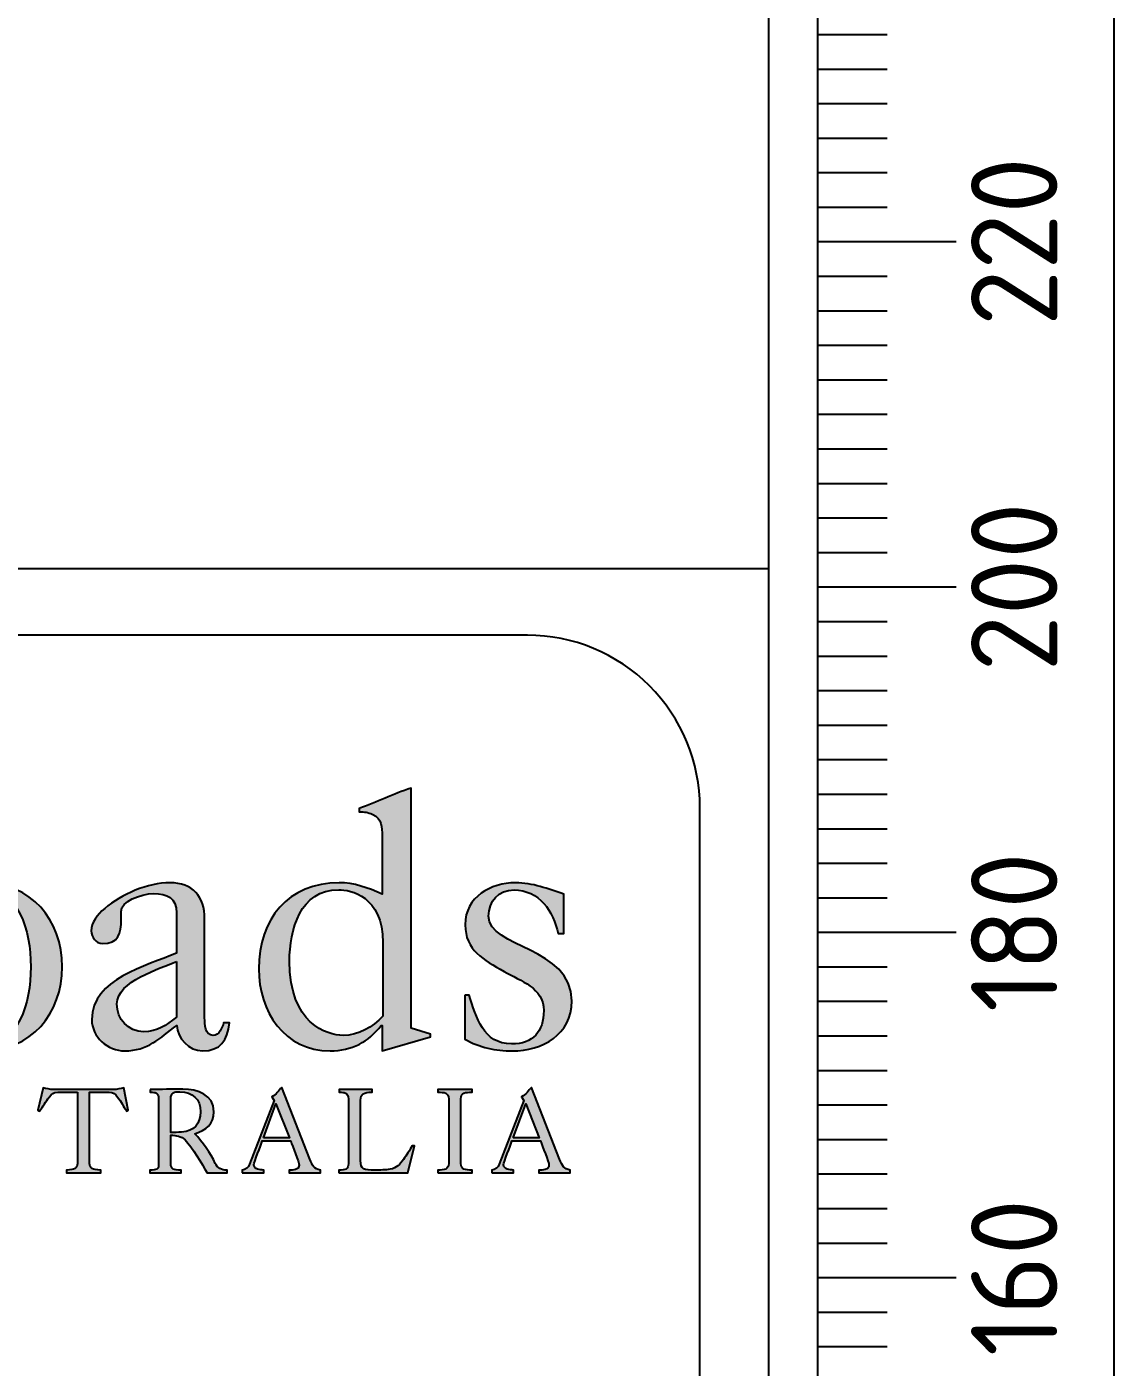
# Model space of a CAD drawing. Extents: x 0 to 420, y 0 to 297.
# Drawn here: x 399.75 to 415.5, y 96.08 to 115.49 of the extents above; entities that cross this region are included whole.
import ezdxf
from ezdxf.enums import TextEntityAlignment as Align

# ---------------------------------------------------------------- set-up
doc = ezdxf.new("R2010")
doc.units = 0
doc.layers.get('0').update_dxf_attribs({"linetype": 'CONTINUOUS'})
for name, color, linetype in [('L18', 4, 'CONTINUOUS'), ('L35', 3, 'CONTINUOUS'), ('TBLK18', 4, 'CONTINUOUS'), ('TBLK25', 1, 'CONTINUOUS'), ('TBLK35', 3, 'CONTINUOUS'), ('TBLK50', 7, 'CONTINUOUS')]:
    doc.layers.add(name, color=color, linetype=linetype)
doc.styles.add('ISO', font='iso3098b.shx')

# ---------------------------------------------------------------- blocks, each defined once
blk = doc.blocks.new('A3BBLK')
at = {"layer": 'TBLK50'}
blk.add_line((415.5, 4.5), (415.5, 292.5), dxfattribs=at)
blk = doc.blocks.new('MR logo')
at = {"layer": 'TBLK18'}
h = blk.add_hatch(color=256, dxfattribs=at)
edge = h.paths.add_edge_path(flags=16)
edge.add_spline(control_points=[(45.623, -9.558), (45.623, -8.212), (44.68, -8.03), (44.347, -8.03), (44.347, -8.03), (43.227, -8.03), (42.919, -9.193), (42.919, -10.099), (42.919, -10.099), (42.919, -11.917), (44.013, -12.25), (44.472, -12.25), (44.472, -12.25), (44.925, -12.25), (45.321, -12.017), (45.623, -11.697), (45.623, -11.697), (45.623, -11.697), (45.623, -9.558), (45.623, -9.558)], knot_values=[0, 0, 0, 0, 0.2, 0.2, 0.2, 0.2, 0.4, 0.4, 0.4, 0.4, 0.6, 0.6, 0.6, 0.6, 0.8, 0.8, 0.8, 0.8, 1, 1, 1, 1], degree=3, periodic=0)
edge = h.paths.add_edge_path()
edge.add_spline(control_points=[(45.601, -6.471), (45.601, -6.226), (45.607, -5.975), (45.33, -5.849), (45.33, -5.849), (45.192, -5.786), (45.085, -5.773), (44.934, -5.773), (44.934, -5.773), (44.934, -5.773), (44.934, -5.679), (44.934, -5.679), (44.934, -5.679), (45.45, -5.497), (45.928, -5.258), (46.443, -5.088), (46.443, -5.088), (46.443, -5.088), (46.443, -12.044), (46.443, -12.044), (46.443, -12.044), (46.443, -12.044), (47.003, -12.213), (47.003, -12.213), (47.003, -12.213), (47.003, -12.213), (47.003, -12.289), (47.003, -12.289), (47.003, -12.289), (47.003, -12.289), (45.601, -12.698), (45.601, -12.698), (45.601, -12.698), (45.601, -12.698), (45.601, -11.962), (45.601, -11.962), (45.601, -11.962), (45.601, -11.962), (45.576, -11.962), (45.576, -11.962), (45.576, -11.962), (45.211, -12.44), (44.72, -12.698), (44.098, -12.698), (44.098, -12.698), (42.771, -12.698), (42.028, -11.553), (42.028, -10.32), (42.028, -10.32), (42.028, -8.893), (42.884, -7.83), (44.355, -7.83), (44.355, -7.83), (44.783, -7.83), (45.198, -7.968), (45.601, -8.163), (45.601, -8.163), (45.601, -8.163), (45.601, -6.471), (45.601, -6.471)], knot_values=[0, 0, 0, 0, 0.066667, 0.066667, 0.066667, 0.066667, 0.133333, 0.133333, 0.133333, 0.133333, 0.2, 0.2, 0.2, 0.2, 0.266667, 0.266667, 0.266667, 0.266667, 0.333333, 0.333333, 0.333333, 0.333333, 0.4, 0.4, 0.4, 0.4, 0.466667, 0.466667, 0.466667, 0.466667, 0.533333, 0.533333, 0.533333, 0.533333, 0.6, 0.6, 0.6, 0.6, 0.666667, 0.666667, 0.666667, 0.666667, 0.733333, 0.733333, 0.733333, 0.733333, 0.8, 0.8, 0.8, 0.8, 0.866667, 0.866667, 0.866667, 0.866667, 0.933333, 0.933333, 0.933333, 0.933333, 1, 1, 1, 1], degree=3, periodic=0)
h = blk.add_hatch(color=256, dxfattribs=at)
edge = h.paths.add_edge_path(flags=16)
edge.add_spline(control_points=[(34.06, -8.037), (33.066, -8.037), (32.701, -9.169), (32.701, -10.264), (32.701, -10.264), (32.701, -11.358), (33.066, -12.497), (34.06, -12.497), (34.06, -12.497), (35.06, -12.497), (35.425, -11.358), (35.425, -10.264), (35.425, -10.264), (35.425, -9.169), (35.06, -8.037), (34.06, -8.037)], knot_values=[0, 0, 0, 0, 0.25, 0.25, 0.25, 0.25, 0.5, 0.5, 0.5, 0.5, 0.75, 0.75, 0.75, 0.75, 1, 1, 1, 1], degree=3, periodic=0)
edge = h.paths.add_edge_path()
edge.add_spline(control_points=[(34.06, -12.698), (32.689, -12.698), (31.79, -11.616), (31.79, -10.264), (31.79, -10.264), (31.79, -8.912), (32.689, -7.83), (34.06, -7.83), (34.06, -7.83), (35.431, -7.83), (36.337, -8.912), (36.337, -10.264), (36.337, -10.264), (36.337, -11.616), (35.431, -12.698), (34.06, -12.698)], knot_values=[0, 0, 0, 0, 0.25, 0.25, 0.25, 0.25, 0.5, 0.5, 0.5, 0.5, 0.75, 0.75, 0.75, 0.75, 1, 1, 1, 1], degree=3, periodic=0)
h = blk.add_hatch(color=256, dxfattribs=at)
edge = h.paths.add_edge_path(flags=16)
edge.add_spline(control_points=[(39.645, -10.107), (39.167, -10.32), (37.922, -10.673), (37.922, -11.339), (37.922, -11.339), (37.922, -11.779), (38.242, -12.144), (38.695, -12.144), (38.695, -12.144), (39.098, -12.144), (39.337, -11.962), (39.645, -11.723), (39.645, -11.723), (39.645, -11.723), (39.645, -10.107), (39.645, -10.107)], knot_values=[0, 0, 0, 0, 0.25, 0.25, 0.25, 0.25, 0.5, 0.5, 0.5, 0.5, 0.75, 0.75, 0.75, 0.75, 1, 1, 1, 1], degree=3, periodic=0)
edge = h.paths.add_edge_path()
edge.add_spline(control_points=[(39.645, -8.698), (39.645, -8.27), (39.381, -8.144), (38.984, -8.144), (38.984, -8.144), (38.594, -8.144), (38.041, -8.377), (38.041, -8.66), (38.041, -8.66), (38.041, -8.723), (38.047, -8.786), (38.047, -8.893), (38.047, -8.893), (38.047, -9.302), (37.966, -9.591), (37.5, -9.591), (37.5, -9.591), (37.311, -9.591), (37.179, -9.396), (37.179, -9.226), (37.179, -9.226), (37.179, -8.987), (37.343, -8.767), (37.569, -8.572), (37.569, -8.572), (38.047, -8.163), (38.821, -7.83), (39.456, -7.83), (39.456, -7.83), (40.11, -7.83), (40.462, -8.226), (40.462, -8.874), (40.462, -8.874), (40.462, -8.874), (40.462, -11.742), (40.462, -11.742), (40.462, -11.742), (40.462, -11.924), (40.462, -12.251), (40.708, -12.251), (40.708, -12.251), (40.877, -12.251), (40.978, -12.025), (41.01, -11.886), (41.01, -11.886), (41.01, -11.886), (41.179, -11.886), (41.179, -11.886), (41.179, -11.886), (41.129, -12.402), (40.915, -12.698), (40.4, -12.698), (40.4, -12.698), (40.003, -12.698), (39.67, -12.333), (39.657, -11.962), (39.657, -11.962), (39.154, -12.333), (38.808, -12.698), (38.148, -12.698), (38.148, -12.698), (37.651, -12.698), (37.192, -12.302), (37.192, -11.786), (37.192, -11.786), (37.192, -10.61), (38.777, -10.245), (39.645, -9.868), (39.645, -9.868), (39.645, -9.868), (39.645, -8.698), (39.645, -8.698)], knot_values=[0, 0, 0, 0, 0.055556, 0.055556, 0.055556, 0.055556, 0.111111, 0.111111, 0.111111, 0.111111, 0.166667, 0.166667, 0.166667, 0.166667, 0.222222, 0.222222, 0.222222, 0.222222, 0.277778, 0.277778, 0.277778, 0.277778, 0.333333, 0.333333, 0.333333, 0.333333, 0.388889, 0.388889, 0.388889, 0.388889, 0.444444, 0.444444, 0.444444, 0.444444, 0.5, 0.5, 0.5, 0.5, 0.555556, 0.555556, 0.555556, 0.555556, 0.611111, 0.611111, 0.611111, 0.611111, 0.666667, 0.666667, 0.666667, 0.666667, 0.722222, 0.722222, 0.722222, 0.722222, 0.777778, 0.777778, 0.777778, 0.777778, 0.833333, 0.833333, 0.833333, 0.833333, 0.888889, 0.888889, 0.888889, 0.888889, 0.944444, 0.944444, 0.944444, 0.944444, 1, 1, 1, 1], degree=3, periodic=0)
h = blk.add_hatch(color=256, dxfattribs=at)
edge = h.paths.add_edge_path()
edge.add_spline(control_points=[(47.997, -11.088), (47.997, -11.088), (48.129, -11.088), (48.129, -11.088), (48.129, -11.088), (48.324, -11.723), (48.538, -12.497), (49.349, -12.497), (49.349, -12.497), (49.972, -12.497), (50.286, -12.144), (50.286, -11.528), (50.286, -11.528), (50.286, -10.874), (49.62, -10.673), (49.135, -10.396), (49.135, -10.396), (48.538, -10.05), (48.009, -9.792), (48.009, -9.044), (48.009, -9.044), (48.009, -8.239), (48.752, -7.83), (49.469, -7.83), (49.469, -7.83), (49.953, -7.83), (50.425, -8.006), (50.871, -8.163), (50.871, -8.163), (50.871, -8.163), (50.871, -9.302), (50.871, -9.302), (50.871, -9.302), (50.871, -9.302), (50.701, -9.302), (50.701, -9.302), (50.701, -9.302), (50.576, -8.66), (50.142, -8.037), (49.425, -8.037), (49.425, -8.037), (48.978, -8.037), (48.689, -8.358), (48.689, -8.798), (48.689, -8.798), (48.689, -9.717), (51.097, -9.685), (51.097, -11.251), (51.097, -11.251), (51.097, -12.226), (50.248, -12.698), (49.374, -12.698), (49.374, -12.698), (48.89, -12.698), (48.431, -12.603), (47.997, -12.358), (47.997, -12.358), (47.997, -12.358), (47.997, -11.088), (47.997, -11.088)], knot_values=[0, 0, 0, 0, 0.066667, 0.066667, 0.066667, 0.066667, 0.133333, 0.133333, 0.133333, 0.133333, 0.2, 0.2, 0.2, 0.2, 0.266667, 0.266667, 0.266667, 0.266667, 0.333333, 0.333333, 0.333333, 0.333333, 0.4, 0.4, 0.4, 0.4, 0.466667, 0.466667, 0.466667, 0.466667, 0.533333, 0.533333, 0.533333, 0.533333, 0.6, 0.6, 0.6, 0.6, 0.666667, 0.666667, 0.666667, 0.666667, 0.733333, 0.733333, 0.733333, 0.733333, 0.8, 0.8, 0.8, 0.8, 0.866667, 0.866667, 0.866667, 0.866667, 0.933333, 0.933333, 0.933333, 0.933333, 1, 1, 1, 1], degree=3, periodic=0)
h = blk.add_hatch(color=256, dxfattribs=at)
edge = h.paths.add_edge_path()
edge.add_spline(control_points=[(36.777, -13.893), (36.777, -13.893), (36.205, -13.893), (36.205, -13.893), (36.205, -13.893), (36.079, -13.893), (36.041, -13.943), (35.959, -14.037), (35.959, -14.037), (35.859, -14.163), (35.789, -14.308), (35.676, -14.44), (35.676, -14.44), (35.676, -14.44), (35.632, -14.415), (35.632, -14.415), (35.632, -14.415), (35.632, -14.415), (35.783, -13.767), (35.783, -13.767), (35.783, -13.767), (35.878, -13.792), (35.978, -13.817), (36.085, -13.817), (36.085, -13.817), (36.085, -13.817), (37.815, -13.817), (37.815, -13.817), (37.815, -13.817), (37.922, -13.817), (38.022, -13.792), (38.123, -13.767), (38.123, -13.767), (38.123, -13.767), (38.249, -14.415), (38.249, -14.415), (38.249, -14.415), (38.249, -14.415), (38.198, -14.44), (38.198, -14.44), (38.198, -14.44), (38.11, -14.308), (38.041, -14.163), (37.94, -14.037), (37.94, -14.037), (37.859, -13.943), (37.827, -13.893), (37.695, -13.893), (37.695, -13.893), (37.695, -13.893), (37.129, -13.893), (37.129, -13.893), (37.129, -13.893), (37.129, -13.893), (37.129, -15.956), (37.129, -15.956), (37.129, -15.956), (37.129, -16.106), (37.198, -16.138), (37.45, -16.151), (37.45, -16.151), (37.45, -16.151), (37.45, -16.226), (37.45, -16.226), (37.45, -16.226), (37.45, -16.226), (36.462, -16.226), (36.462, -16.226), (36.462, -16.226), (36.462, -16.226), (36.462, -16.151), (36.462, -16.151), (36.462, -16.151), (36.701, -16.138), (36.777, -16.106), (36.777, -15.956), (36.777, -15.956), (36.777, -15.956), (36.777, -13.893), (36.777, -13.893)], knot_values=[0, 0, 0, 0, 0.05, 0.05, 0.05, 0.05, 0.1, 0.1, 0.1, 0.1, 0.15, 0.15, 0.15, 0.15, 0.2, 0.2, 0.2, 0.2, 0.25, 0.25, 0.25, 0.25, 0.3, 0.3, 0.3, 0.3, 0.35, 0.35, 0.35, 0.35, 0.4, 0.4, 0.4, 0.4, 0.45, 0.45, 0.45, 0.45, 0.5, 0.5, 0.5, 0.5, 0.55, 0.55, 0.55, 0.55, 0.6, 0.6, 0.6, 0.6, 0.65, 0.65, 0.65, 0.65, 0.7, 0.7, 0.7, 0.7, 0.75, 0.75, 0.75, 0.75, 0.8, 0.8, 0.8, 0.8, 0.85, 0.85, 0.85, 0.85, 0.9, 0.9, 0.9, 0.9, 0.95, 0.95, 0.95, 0.95, 1, 1, 1, 1], degree=3, periodic=0)
h = blk.add_hatch(color=256, dxfattribs=at)
edge = h.paths.add_edge_path()
edge.add_spline(control_points=[(38.884, -13.817), (39.198, -13.817), (39.519, -13.805), (39.833, -13.805), (39.833, -13.805), (40.255, -13.805), (40.727, -13.968), (40.727, -14.459), (40.727, -14.459), (40.727, -14.823), (40.5, -14.993), (40.179, -15.1), (40.179, -15.1), (40.4, -15.333), (40.632, -15.666), (40.771, -15.956), (40.771, -15.956), (40.833, -16.088), (40.947, -16.151), (41.11, -16.151), (41.11, -16.151), (41.11, -16.151), (41.11, -16.226), (41.11, -16.226), (41.11, -16.226), (41.11, -16.226), (40.532, -16.226), (40.532, -16.226), (40.532, -16.226), (40.381, -15.974), (40.104, -15.496), (39.896, -15.276), (39.896, -15.276), (39.789, -15.163), (39.632, -15.144), (39.481, -15.138), (39.481, -15.138), (39.481, -15.138), (39.481, -15.956), (39.481, -15.956), (39.481, -15.956), (39.481, -16.132), (39.563, -16.151), (39.777, -16.151), (39.777, -16.151), (39.777, -16.151), (39.777, -16.226), (39.777, -16.226), (39.777, -16.226), (39.777, -16.226), (38.871, -16.226), (38.871, -16.226), (38.871, -16.226), (38.871, -16.226), (38.871, -16.151), (38.871, -16.151), (38.871, -16.151), (39.066, -16.151), (39.142, -16.132), (39.129, -15.956), (39.129, -15.956), (39.129, -15.956), (39.129, -14.088), (39.129, -14.088), (39.129, -14.088), (39.129, -13.912), (39.047, -13.893), (38.884, -13.893), (38.884, -13.893), (38.884, -13.893), (38.884, -13.817), (38.884, -13.817)], knot_values=[0, 0, 0, 0, 0.055556, 0.055556, 0.055556, 0.055556, 0.111111, 0.111111, 0.111111, 0.111111, 0.166667, 0.166667, 0.166667, 0.166667, 0.222222, 0.222222, 0.222222, 0.222222, 0.277778, 0.277778, 0.277778, 0.277778, 0.333333, 0.333333, 0.333333, 0.333333, 0.388889, 0.388889, 0.388889, 0.388889, 0.444444, 0.444444, 0.444444, 0.444444, 0.5, 0.5, 0.5, 0.5, 0.555556, 0.555556, 0.555556, 0.555556, 0.611111, 0.611111, 0.611111, 0.611111, 0.666667, 0.666667, 0.666667, 0.666667, 0.722222, 0.722222, 0.722222, 0.722222, 0.777778, 0.777778, 0.777778, 0.777778, 0.833333, 0.833333, 0.833333, 0.833333, 0.888889, 0.888889, 0.888889, 0.888889, 0.944444, 0.944444, 0.944444, 0.944444, 1, 1, 1, 1], degree=3, periodic=0)
edge = h.paths.add_edge_path(flags=16)
edge.add_spline(control_points=[(40.343, -14.459), (40.343, -14.1), (40.11, -13.88), (39.745, -13.88), (39.745, -13.88), (39.569, -13.88), (39.481, -13.905), (39.481, -14.088), (39.481, -14.088), (39.481, -14.088), (39.481, -15.063), (39.481, -15.063), (39.481, -15.063), (39.588, -15.063), (39.689, -15.056), (39.796, -15.05), (39.796, -15.05), (40.154, -15.018), (40.343, -14.811), (40.343, -14.459)], knot_values=[0, 0, 0, 0, 0.2, 0.2, 0.2, 0.2, 0.4, 0.4, 0.4, 0.4, 0.6, 0.6, 0.6, 0.6, 0.8, 0.8, 0.8, 0.8, 1, 1, 1, 1], degree=3, periodic=0)
h = blk.add_hatch(color=256, dxfattribs=at)
edge = h.paths.add_edge_path(flags=16)
edge.add_spline(control_points=[(42.167, -15.213), (42.167, -15.213), (42.921, -15.213), (42.921, -15.213), (42.921, -15.213), (42.921, -15.213), (42.525, -14.232), (42.525, -14.232), (42.525, -14.232), (42.525, -14.232), (42.167, -15.213), (42.167, -15.213)], knot_values=[0, 0, 0, 0, 0.333333, 0.333333, 0.333333, 0.333333, 0.666667, 0.666667, 0.666667, 0.666667, 1, 1, 1, 1], degree=3, periodic=0)
edge = h.paths.add_edge_path()
edge.add_spline(control_points=[(41.544, -16.226), (41.544, -16.226), (41.544, -16.151), (41.544, -16.151), (41.544, -16.151), (41.645, -16.144), (41.733, -16.075), (41.764, -15.981), (41.764, -15.981), (41.764, -15.981), (42.475, -14.132), (42.475, -14.132), (42.475, -14.132), (42.475, -14.132), (42.412, -14.025), (42.412, -14.025), (42.412, -14.025), (42.525, -13.962), (42.613, -13.855), (42.695, -13.754), (42.695, -13.754), (42.695, -13.754), (43.506, -15.83), (43.506, -15.83), (43.506, -15.83), (43.588, -16.031), (43.626, -16.119), (43.815, -16.151), (43.815, -16.151), (43.815, -16.151), (43.815, -16.226), (43.815, -16.226), (43.815, -16.226), (43.815, -16.226), (42.909, -16.226), (42.909, -16.226), (42.909, -16.226), (42.909, -16.226), (42.909, -16.151), (42.909, -16.151), (42.909, -16.151), (43.01, -16.151), (43.198, -16.151), (43.198, -16.012), (43.198, -16.012), (43.198, -15.912), (43.003, -15.465), (42.959, -15.308), (42.959, -15.308), (42.959, -15.308), (42.129, -15.308), (42.129, -15.308), (42.129, -15.308), (42.091, -15.434), (41.89, -15.912), (41.89, -16), (41.89, -16), (41.89, -16.138), (42.072, -16.138), (42.173, -16.151), (42.173, -16.151), (42.173, -16.151), (42.173, -16.226), (42.173, -16.226), (42.173, -16.226), (42.173, -16.226), (41.544, -16.226), (41.544, -16.226)], knot_values=[0, 0, 0, 0, 0.058824, 0.058824, 0.058824, 0.058824, 0.117647, 0.117647, 0.117647, 0.117647, 0.176471, 0.176471, 0.176471, 0.176471, 0.235294, 0.235294, 0.235294, 0.235294, 0.294118, 0.294118, 0.294118, 0.294118, 0.352941, 0.352941, 0.352941, 0.352941, 0.411765, 0.411765, 0.411765, 0.411765, 0.470588, 0.470588, 0.470588, 0.470588, 0.529412, 0.529412, 0.529412, 0.529412, 0.588235, 0.588235, 0.588235, 0.588235, 0.647059, 0.647059, 0.647059, 0.647059, 0.705882, 0.705882, 0.705882, 0.705882, 0.764706, 0.764706, 0.764706, 0.764706, 0.823529, 0.823529, 0.823529, 0.823529, 0.882353, 0.882353, 0.882353, 0.882353, 0.941176, 0.941176, 0.941176, 0.941176, 1, 1, 1, 1], degree=3, periodic=0)
h = blk.add_hatch(color=256, dxfattribs=at)
edge = h.paths.add_edge_path()
edge.add_spline(control_points=[(44.349, -16.226), (44.349, -16.226), (44.349, -16.151), (44.349, -16.151), (44.349, -16.151), (44.544, -16.151), (44.626, -16.132), (44.626, -15.956), (44.626, -15.956), (44.626, -15.956), (44.626, -14.088), (44.626, -14.088), (44.626, -14.088), (44.626, -13.912), (44.5, -13.893), (44.362, -13.893), (44.362, -13.893), (44.362, -13.893), (44.362, -13.817), (44.362, -13.817), (44.362, -13.817), (44.362, -13.817), (45.311, -13.817), (45.311, -13.817), (45.311, -13.817), (45.311, -13.817), (45.311, -13.893), (45.311, -13.893), (45.311, -13.893), (45.072, -13.893), (44.978, -13.949), (44.978, -14.125), (44.978, -14.125), (44.978, -14.125), (44.978, -15.874), (44.978, -15.874), (44.978, -15.874), (44.978, -16.144), (45.066, -16.151), (45.406, -16.151), (45.406, -16.151), (45.544, -16.151), (45.695, -16.151), (45.833, -16.125), (45.833, -16.125), (46.022, -16.094), (46.116, -15.987), (46.223, -15.842), (46.223, -15.842), (46.311, -15.717), (46.393, -15.585), (46.475, -15.446), (46.475, -15.446), (46.475, -15.446), (46.544, -15.446), (46.544, -15.446), (46.544, -15.446), (46.544, -15.446), (46.349, -16.226), (46.349, -16.226), (46.349, -16.226), (46.349, -16.226), (44.349, -16.226), (44.349, -16.226)], knot_values=[0, 0, 0, 0, 0.0625, 0.0625, 0.0625, 0.0625, 0.125, 0.125, 0.125, 0.125, 0.1875, 0.1875, 0.1875, 0.1875, 0.25, 0.25, 0.25, 0.25, 0.3125, 0.3125, 0.3125, 0.3125, 0.375, 0.375, 0.375, 0.375, 0.4375, 0.4375, 0.4375, 0.4375, 0.5, 0.5, 0.5, 0.5, 0.5625, 0.5625, 0.5625, 0.5625, 0.625, 0.625, 0.625, 0.625, 0.6875, 0.6875, 0.6875, 0.6875, 0.75, 0.75, 0.75, 0.75, 0.8125, 0.8125, 0.8125, 0.8125, 0.875, 0.875, 0.875, 0.875, 0.9375, 0.9375, 0.9375, 0.9375, 1, 1, 1, 1], degree=3, periodic=0)
h = blk.add_hatch(color=256, dxfattribs=at)
edge = h.paths.add_edge_path()
edge.add_spline(control_points=[(47.217, -16.226), (47.217, -16.226), (47.217, -16.151), (47.217, -16.151), (47.217, -16.151), (47.406, -16.151), (47.531, -16.132), (47.531, -15.956), (47.531, -15.956), (47.531, -15.956), (47.531, -14.088), (47.531, -14.088), (47.531, -14.088), (47.531, -13.912), (47.406, -13.893), (47.217, -13.893), (47.217, -13.893), (47.217, -13.893), (47.217, -13.817), (47.217, -13.817), (47.217, -13.817), (47.217, -13.817), (48.211, -13.817), (48.211, -13.817), (48.211, -13.817), (48.211, -13.817), (48.211, -13.893), (48.211, -13.893), (48.211, -13.893), (48.009, -13.893), (47.884, -13.912), (47.884, -14.088), (47.884, -14.088), (47.884, -14.088), (47.884, -15.956), (47.884, -15.956), (47.884, -15.956), (47.884, -16.132), (48.009, -16.151), (48.211, -16.151), (48.211, -16.151), (48.211, -16.151), (48.211, -16.226), (48.211, -16.226), (48.211, -16.226), (48.211, -16.226), (47.217, -16.226), (47.217, -16.226)], knot_values=[0, 0, 0, 0, 0.083333, 0.083333, 0.083333, 0.083333, 0.166667, 0.166667, 0.166667, 0.166667, 0.25, 0.25, 0.25, 0.25, 0.333333, 0.333333, 0.333333, 0.333333, 0.416667, 0.416667, 0.416667, 0.416667, 0.5, 0.5, 0.5, 0.5, 0.583333, 0.583333, 0.583333, 0.583333, 0.666667, 0.666667, 0.666667, 0.666667, 0.75, 0.75, 0.75, 0.75, 0.833333, 0.833333, 0.833333, 0.833333, 0.916667, 0.916667, 0.916667, 0.916667, 1, 1, 1, 1], degree=3, periodic=0)
h = blk.add_hatch(color=256, dxfattribs=at)
edge = h.paths.add_edge_path()
edge.add_spline(control_points=[(48.777, -16.226), (48.777, -16.226), (48.777, -16.151), (48.777, -16.151), (48.777, -16.151), (48.877, -16.144), (48.965, -16.075), (48.997, -15.981), (48.997, -15.981), (48.997, -15.981), (49.708, -14.132), (49.708, -14.132), (49.708, -14.132), (49.708, -14.132), (49.645, -14.025), (49.645, -14.025), (49.645, -14.025), (49.764, -13.962), (49.846, -13.855), (49.928, -13.754), (49.928, -13.754), (49.928, -13.754), (50.745, -15.83), (50.745, -15.83), (50.745, -15.83), (50.821, -16.031), (50.865, -16.119), (51.053, -16.151), (51.053, -16.151), (51.053, -16.151), (51.053, -16.226), (51.053, -16.226), (51.053, -16.226), (51.053, -16.226), (50.142, -16.226), (50.142, -16.226), (50.142, -16.226), (50.142, -16.226), (50.142, -16.151), (50.142, -16.151), (50.142, -16.151), (50.248, -16.151), (50.437, -16.151), (50.437, -16.012), (50.437, -16.012), (50.437, -15.912), (50.242, -15.465), (50.192, -15.308), (50.192, -15.308), (50.192, -15.308), (49.362, -15.308), (49.362, -15.308), (49.362, -15.308), (49.324, -15.434), (49.123, -15.912), (49.123, -16), (49.123, -16), (49.123, -16.138), (49.311, -16.138), (49.406, -16.151), (49.406, -16.151), (49.406, -16.151), (49.406, -16.226), (49.406, -16.226), (49.406, -16.226), (49.406, -16.226), (48.777, -16.226), (48.777, -16.226)], knot_values=[0, 0, 0, 0, 0.058824, 0.058824, 0.058824, 0.058824, 0.117647, 0.117647, 0.117647, 0.117647, 0.176471, 0.176471, 0.176471, 0.176471, 0.235294, 0.235294, 0.235294, 0.235294, 0.294118, 0.294118, 0.294118, 0.294118, 0.352941, 0.352941, 0.352941, 0.352941, 0.411765, 0.411765, 0.411765, 0.411765, 0.470588, 0.470588, 0.470588, 0.470588, 0.529412, 0.529412, 0.529412, 0.529412, 0.588235, 0.588235, 0.588235, 0.588235, 0.647059, 0.647059, 0.647059, 0.647059, 0.705882, 0.705882, 0.705882, 0.705882, 0.764706, 0.764706, 0.764706, 0.764706, 0.823529, 0.823529, 0.823529, 0.823529, 0.882353, 0.882353, 0.882353, 0.882353, 0.941176, 0.941176, 0.941176, 0.941176, 1, 1, 1, 1], degree=3, periodic=0)
edge = h.paths.add_edge_path(flags=16)
edge.add_spline(control_points=[(49.399, -15.213), (49.399, -15.213), (50.154, -15.213), (50.154, -15.213), (50.154, -15.213), (50.154, -15.213), (49.764, -14.232), (49.764, -14.232), (49.764, -14.232), (49.764, -14.232), (49.399, -15.213), (49.399, -15.213)], knot_values=[0, 0, 0, 0, 0.333333, 0.333333, 0.333333, 0.333333, 0.666667, 0.666667, 0.666667, 0.666667, 1, 1, 1, 1], degree=3, periodic=0)
for points, knots in [([(45.601, -6.471), (45.601, -6.226), (45.607, -5.975), (45.33, -5.849), (45.33, -5.849), (45.192, -5.786), (45.085, -5.773), (44.934, -5.773), (44.934, -5.773), (44.934, -5.773), (44.934, -5.679), (44.934, -5.679), (44.934, -5.679), (45.45, -5.497), (45.928, -5.258), (46.443, -5.088), (46.443, -5.088), (46.443, -5.088), (46.443, -12.044), (46.443, -12.044), (46.443, -12.044), (46.443, -12.044), (47.003, -12.213), (47.003, -12.213), (47.003, -12.213), (47.003, -12.213), (47.003, -12.289), (47.003, -12.289), (47.003, -12.289), (47.003, -12.289), (45.601, -12.698), (45.601, -12.698), (45.601, -12.698), (45.601, -12.698), (45.601, -11.962), (45.601, -11.962), (45.601, -11.962), (45.601, -11.962), (45.576, -11.962), (45.576, -11.962), (45.576, -11.962), (45.211, -12.44), (44.72, -12.698), (44.098, -12.698), (44.098, -12.698), (42.771, -12.698), (42.028, -11.553), (42.028, -10.32), (42.028, -10.32), (42.028, -8.893), (42.884, -7.83), (44.355, -7.83), (44.355, -7.83), (44.783, -7.83), (45.198, -7.968), (45.601, -8.163), (45.601, -8.163), (45.601, -8.163), (45.601, -6.471), (45.601, -6.471)], [0, 0, 0, 0, 0.066667, 0.066667, 0.066667, 0.066667, 0.133333, 0.133333, 0.133333, 0.133333, 0.2, 0.2, 0.2, 0.2, 0.266667, 0.266667, 0.266667, 0.266667, 0.333333, 0.333333, 0.333333, 0.333333, 0.4, 0.4, 0.4, 0.4, 0.466667, 0.466667, 0.466667, 0.466667, 0.533333, 0.533333, 0.533333, 0.533333, 0.6, 0.6, 0.6, 0.6, 0.666667, 0.666667, 0.666667, 0.666667, 0.733333, 0.733333, 0.733333, 0.733333, 0.8, 0.8, 0.8, 0.8, 0.866667, 0.866667, 0.866667, 0.866667, 0.933333, 0.933333, 0.933333, 0.933333, 1, 1, 1, 1]), ([(34.06, -12.698), (32.689, -12.698), (31.79, -11.616), (31.79, -10.264), (31.79, -10.264), (31.79, -8.912), (32.689, -7.83), (34.06, -7.83), (34.06, -7.83), (35.431, -7.83), (36.337, -8.912), (36.337, -10.264), (36.337, -10.264), (36.337, -11.616), (35.431, -12.698), (34.06, -12.698)], [0, 0, 0, 0, 0.25, 0.25, 0.25, 0.25, 0.5, 0.5, 0.5, 0.5, 0.75, 0.75, 0.75, 0.75, 1, 1, 1, 1]), ([(34.06, -8.037), (33.066, -8.037), (32.701, -9.169), (32.701, -10.264), (32.701, -10.264), (32.701, -11.358), (33.066, -12.497), (34.06, -12.497), (34.06, -12.497), (35.06, -12.497), (35.425, -11.358), (35.425, -10.264), (35.425, -10.264), (35.425, -9.169), (35.06, -8.037), (34.06, -8.037)], [0, 0, 0, 0, 0.25, 0.25, 0.25, 0.25, 0.5, 0.5, 0.5, 0.5, 0.75, 0.75, 0.75, 0.75, 1, 1, 1, 1]), ([(39.645, -8.698), (39.645, -8.27), (39.381, -8.144), (38.984, -8.144), (38.984, -8.144), (38.594, -8.144), (38.041, -8.377), (38.041, -8.66), (38.041, -8.66), (38.041, -8.723), (38.047, -8.786), (38.047, -8.893), (38.047, -8.893), (38.047, -9.302), (37.966, -9.591), (37.5, -9.591), (37.5, -9.591), (37.311, -9.591), (37.179, -9.396), (37.179, -9.226), (37.179, -9.226), (37.179, -8.987), (37.343, -8.767), (37.569, -8.572), (37.569, -8.572), (38.047, -8.163), (38.821, -7.83), (39.456, -7.83), (39.456, -7.83), (40.11, -7.83), (40.462, -8.226), (40.462, -8.874), (40.462, -8.874), (40.462, -8.874), (40.462, -11.742), (40.462, -11.742), (40.462, -11.742), (40.462, -11.924), (40.462, -12.251), (40.708, -12.251), (40.708, -12.251), (40.877, -12.251), (40.978, -12.025), (41.01, -11.886), (41.01, -11.886), (41.01, -11.886), (41.179, -11.886), (41.179, -11.886), (41.179, -11.886), (41.129, -12.402), (40.915, -12.698), (40.4, -12.698), (40.4, -12.698), (40.003, -12.698), (39.67, -12.333), (39.657, -11.962), (39.657, -11.962), (39.154, -12.333), (38.808, -12.698), (38.148, -12.698), (38.148, -12.698), (37.651, -12.698), (37.192, -12.302), (37.192, -11.786), (37.192, -11.786), (37.192, -10.61), (38.777, -10.245), (39.645, -9.868), (39.645, -9.868), (39.645, -9.868), (39.645, -8.698), (39.645, -8.698)], [0, 0, 0, 0, 0.055556, 0.055556, 0.055556, 0.055556, 0.111111, 0.111111, 0.111111, 0.111111, 0.166667, 0.166667, 0.166667, 0.166667, 0.222222, 0.222222, 0.222222, 0.222222, 0.277778, 0.277778, 0.277778, 0.277778, 0.333333, 0.333333, 0.333333, 0.333333, 0.388889, 0.388889, 0.388889, 0.388889, 0.444444, 0.444444, 0.444444, 0.444444, 0.5, 0.5, 0.5, 0.5, 0.555556, 0.555556, 0.555556, 0.555556, 0.611111, 0.611111, 0.611111, 0.611111, 0.666667, 0.666667, 0.666667, 0.666667, 0.722222, 0.722222, 0.722222, 0.722222, 0.777778, 0.777778, 0.777778, 0.777778, 0.833333, 0.833333, 0.833333, 0.833333, 0.888889, 0.888889, 0.888889, 0.888889, 0.944444, 0.944444, 0.944444, 0.944444, 1, 1, 1, 1]), ([(45.623, -9.558), (45.623, -8.212), (44.68, -8.03), (44.347, -8.03), (44.347, -8.03), (43.227, -8.03), (42.919, -9.193), (42.919, -10.099), (42.919, -10.099), (42.919, -11.917), (44.013, -12.25), (44.472, -12.25), (44.472, -12.25), (44.925, -12.25), (45.321, -12.017), (45.623, -11.697), (45.623, -11.697), (45.623, -11.697), (45.623, -9.558), (45.623, -9.558)], [0, 0, 0, 0, 0.2, 0.2, 0.2, 0.2, 0.4, 0.4, 0.4, 0.4, 0.6, 0.6, 0.6, 0.6, 0.8, 0.8, 0.8, 0.8, 1, 1, 1, 1]), ([(47.997, -11.088), (47.997, -11.088), (48.129, -11.088), (48.129, -11.088), (48.129, -11.088), (48.324, -11.723), (48.538, -12.497), (49.349, -12.497), (49.349, -12.497), (49.972, -12.497), (50.286, -12.144), (50.286, -11.528), (50.286, -11.528), (50.286, -10.874), (49.62, -10.673), (49.135, -10.396), (49.135, -10.396), (48.538, -10.05), (48.009, -9.792), (48.009, -9.044), (48.009, -9.044), (48.009, -8.239), (48.752, -7.83), (49.469, -7.83), (49.469, -7.83), (49.953, -7.83), (50.425, -8.006), (50.871, -8.163), (50.871, -8.163), (50.871, -8.163), (50.871, -9.302), (50.871, -9.302), (50.871, -9.302), (50.871, -9.302), (50.701, -9.302), (50.701, -9.302), (50.701, -9.302), (50.576, -8.66), (50.142, -8.037), (49.425, -8.037), (49.425, -8.037), (48.978, -8.037), (48.689, -8.358), (48.689, -8.798), (48.689, -8.798), (48.689, -9.717), (51.097, -9.685), (51.097, -11.251), (51.097, -11.251), (51.097, -12.226), (50.248, -12.698), (49.374, -12.698), (49.374, -12.698), (48.89, -12.698), (48.431, -12.603), (47.997, -12.358), (47.997, -12.358), (47.997, -12.358), (47.997, -11.088), (47.997, -11.088)], [0, 0, 0, 0, 0.066667, 0.066667, 0.066667, 0.066667, 0.133333, 0.133333, 0.133333, 0.133333, 0.2, 0.2, 0.2, 0.2, 0.266667, 0.266667, 0.266667, 0.266667, 0.333333, 0.333333, 0.333333, 0.333333, 0.4, 0.4, 0.4, 0.4, 0.466667, 0.466667, 0.466667, 0.466667, 0.533333, 0.533333, 0.533333, 0.533333, 0.6, 0.6, 0.6, 0.6, 0.666667, 0.666667, 0.666667, 0.666667, 0.733333, 0.733333, 0.733333, 0.733333, 0.8, 0.8, 0.8, 0.8, 0.866667, 0.866667, 0.866667, 0.866667, 0.933333, 0.933333, 0.933333, 0.933333, 1, 1, 1, 1]), ([(39.645, -10.107), (39.167, -10.32), (37.922, -10.673), (37.922, -11.339), (37.922, -11.339), (37.922, -11.779), (38.242, -12.144), (38.695, -12.144), (38.695, -12.144), (39.098, -12.144), (39.337, -11.962), (39.645, -11.723), (39.645, -11.723), (39.645, -11.723), (39.645, -10.107), (39.645, -10.107)], [0, 0, 0, 0, 0.25, 0.25, 0.25, 0.25, 0.5, 0.5, 0.5, 0.5, 0.75, 0.75, 0.75, 0.75, 1, 1, 1, 1]), ([(36.777, -13.893), (36.777, -13.893), (36.205, -13.893), (36.205, -13.893), (36.205, -13.893), (36.079, -13.893), (36.041, -13.943), (35.959, -14.037), (35.959, -14.037), (35.859, -14.163), (35.789, -14.308), (35.676, -14.44), (35.676, -14.44), (35.676, -14.44), (35.632, -14.415), (35.632, -14.415), (35.632, -14.415), (35.632, -14.415), (35.783, -13.767), (35.783, -13.767), (35.783, -13.767), (35.878, -13.792), (35.978, -13.817), (36.085, -13.817), (36.085, -13.817), (36.085, -13.817), (37.815, -13.817), (37.815, -13.817), (37.815, -13.817), (37.922, -13.817), (38.022, -13.792), (38.123, -13.767), (38.123, -13.767), (38.123, -13.767), (38.249, -14.415), (38.249, -14.415), (38.249, -14.415), (38.249, -14.415), (38.198, -14.44), (38.198, -14.44), (38.198, -14.44), (38.11, -14.308), (38.041, -14.163), (37.94, -14.037), (37.94, -14.037), (37.859, -13.943), (37.827, -13.893), (37.695, -13.893), (37.695, -13.893), (37.695, -13.893), (37.129, -13.893), (37.129, -13.893), (37.129, -13.893), (37.129, -13.893), (37.129, -15.956), (37.129, -15.956), (37.129, -15.956), (37.129, -16.106), (37.198, -16.138), (37.45, -16.151), (37.45, -16.151), (37.45, -16.151), (37.45, -16.226), (37.45, -16.226), (37.45, -16.226), (37.45, -16.226), (36.462, -16.226), (36.462, -16.226), (36.462, -16.226), (36.462, -16.226), (36.462, -16.151), (36.462, -16.151), (36.462, -16.151), (36.701, -16.138), (36.777, -16.106), (36.777, -15.956), (36.777, -15.956), (36.777, -15.956), (36.777, -13.893), (36.777, -13.893)], [0, 0, 0, 0, 0.05, 0.05, 0.05, 0.05, 0.1, 0.1, 0.1, 0.1, 0.15, 0.15, 0.15, 0.15, 0.2, 0.2, 0.2, 0.2, 0.25, 0.25, 0.25, 0.25, 0.3, 0.3, 0.3, 0.3, 0.35, 0.35, 0.35, 0.35, 0.4, 0.4, 0.4, 0.4, 0.45, 0.45, 0.45, 0.45, 0.5, 0.5, 0.5, 0.5, 0.55, 0.55, 0.55, 0.55, 0.6, 0.6, 0.6, 0.6, 0.65, 0.65, 0.65, 0.65, 0.7, 0.7, 0.7, 0.7, 0.75, 0.75, 0.75, 0.75, 0.8, 0.8, 0.8, 0.8, 0.85, 0.85, 0.85, 0.85, 0.9, 0.9, 0.9, 0.9, 0.95, 0.95, 0.95, 0.95, 1, 1, 1, 1]), ([(38.884, -13.817), (39.198, -13.817), (39.519, -13.805), (39.833, -13.805), (39.833, -13.805), (40.255, -13.805), (40.727, -13.968), (40.727, -14.459), (40.727, -14.459), (40.727, -14.823), (40.5, -14.993), (40.179, -15.1), (40.179, -15.1), (40.4, -15.333), (40.632, -15.666), (40.771, -15.956), (40.771, -15.956), (40.833, -16.088), (40.947, -16.151), (41.11, -16.151), (41.11, -16.151), (41.11, -16.151), (41.11, -16.226), (41.11, -16.226), (41.11, -16.226), (41.11, -16.226), (40.532, -16.226), (40.532, -16.226), (40.532, -16.226), (40.381, -15.974), (40.104, -15.496), (39.896, -15.276), (39.896, -15.276), (39.789, -15.163), (39.632, -15.144), (39.481, -15.138), (39.481, -15.138), (39.481, -15.138), (39.481, -15.956), (39.481, -15.956), (39.481, -15.956), (39.481, -16.132), (39.563, -16.151), (39.777, -16.151), (39.777, -16.151), (39.777, -16.151), (39.777, -16.226), (39.777, -16.226), (39.777, -16.226), (39.777, -16.226), (38.871, -16.226), (38.871, -16.226), (38.871, -16.226), (38.871, -16.226), (38.871, -16.151), (38.871, -16.151), (38.871, -16.151), (39.066, -16.151), (39.142, -16.132), (39.129, -15.956), (39.129, -15.956), (39.129, -15.956), (39.129, -14.088), (39.129, -14.088), (39.129, -14.088), (39.129, -13.912), (39.047, -13.893), (38.884, -13.893), (38.884, -13.893), (38.884, -13.893), (38.884, -13.817), (38.884, -13.817)], [0, 0, 0, 0, 0.055556, 0.055556, 0.055556, 0.055556, 0.111111, 0.111111, 0.111111, 0.111111, 0.166667, 0.166667, 0.166667, 0.166667, 0.222222, 0.222222, 0.222222, 0.222222, 0.277778, 0.277778, 0.277778, 0.277778, 0.333333, 0.333333, 0.333333, 0.333333, 0.388889, 0.388889, 0.388889, 0.388889, 0.444444, 0.444444, 0.444444, 0.444444, 0.5, 0.5, 0.5, 0.5, 0.555556, 0.555556, 0.555556, 0.555556, 0.611111, 0.611111, 0.611111, 0.611111, 0.666667, 0.666667, 0.666667, 0.666667, 0.722222, 0.722222, 0.722222, 0.722222, 0.777778, 0.777778, 0.777778, 0.777778, 0.833333, 0.833333, 0.833333, 0.833333, 0.888889, 0.888889, 0.888889, 0.888889, 0.944444, 0.944444, 0.944444, 0.944444, 1, 1, 1, 1]), ([(40.343, -14.459), (40.343, -14.1), (40.11, -13.88), (39.745, -13.88), (39.745, -13.88), (39.569, -13.88), (39.481, -13.905), (39.481, -14.088), (39.481, -14.088), (39.481, -14.088), (39.481, -15.063), (39.481, -15.063), (39.481, -15.063), (39.588, -15.063), (39.689, -15.056), (39.796, -15.05), (39.796, -15.05), (40.154, -15.018), (40.343, -14.811), (40.343, -14.459)], [0, 0, 0, 0, 0.2, 0.2, 0.2, 0.2, 0.4, 0.4, 0.4, 0.4, 0.6, 0.6, 0.6, 0.6, 0.8, 0.8, 0.8, 0.8, 1, 1, 1, 1]), ([(41.544, -16.226), (41.544, -16.226), (41.544, -16.151), (41.544, -16.151), (41.544, -16.151), (41.645, -16.144), (41.733, -16.075), (41.764, -15.981), (41.764, -15.981), (41.764, -15.981), (42.475, -14.132), (42.475, -14.132), (42.475, -14.132), (42.475, -14.132), (42.412, -14.025), (42.412, -14.025), (42.412, -14.025), (42.525, -13.962), (42.613, -13.855), (42.695, -13.754), (42.695, -13.754), (42.695, -13.754), (43.506, -15.83), (43.506, -15.83), (43.506, -15.83), (43.588, -16.031), (43.626, -16.119), (43.815, -16.151), (43.815, -16.151), (43.815, -16.151), (43.815, -16.226), (43.815, -16.226), (43.815, -16.226), (43.815, -16.226), (42.909, -16.226), (42.909, -16.226), (42.909, -16.226), (42.909, -16.226), (42.909, -16.151), (42.909, -16.151), (42.909, -16.151), (43.01, -16.151), (43.198, -16.151), (43.198, -16.012), (43.198, -16.012), (43.198, -15.912), (43.003, -15.465), (42.959, -15.308), (42.959, -15.308), (42.959, -15.308), (42.129, -15.308), (42.129, -15.308), (42.129, -15.308), (42.091, -15.434), (41.89, -15.912), (41.89, -16), (41.89, -16), (41.89, -16.138), (42.072, -16.138), (42.173, -16.151), (42.173, -16.151), (42.173, -16.151), (42.173, -16.226), (42.173, -16.226), (42.173, -16.226), (42.173, -16.226), (41.544, -16.226), (41.544, -16.226)], [0, 0, 0, 0, 0.058824, 0.058824, 0.058824, 0.058824, 0.117647, 0.117647, 0.117647, 0.117647, 0.176471, 0.176471, 0.176471, 0.176471, 0.235294, 0.235294, 0.235294, 0.235294, 0.294118, 0.294118, 0.294118, 0.294118, 0.352941, 0.352941, 0.352941, 0.352941, 0.411765, 0.411765, 0.411765, 0.411765, 0.470588, 0.470588, 0.470588, 0.470588, 0.529412, 0.529412, 0.529412, 0.529412, 0.588235, 0.588235, 0.588235, 0.588235, 0.647059, 0.647059, 0.647059, 0.647059, 0.705882, 0.705882, 0.705882, 0.705882, 0.764706, 0.764706, 0.764706, 0.764706, 0.823529, 0.823529, 0.823529, 0.823529, 0.882353, 0.882353, 0.882353, 0.882353, 0.941176, 0.941176, 0.941176, 0.941176, 1, 1, 1, 1]), ([(44.349, -16.226), (44.349, -16.226), (44.349, -16.151), (44.349, -16.151), (44.349, -16.151), (44.544, -16.151), (44.626, -16.132), (44.626, -15.956), (44.626, -15.956), (44.626, -15.956), (44.626, -14.088), (44.626, -14.088), (44.626, -14.088), (44.626, -13.912), (44.5, -13.893), (44.362, -13.893), (44.362, -13.893), (44.362, -13.893), (44.362, -13.817), (44.362, -13.817), (44.362, -13.817), (44.362, -13.817), (45.311, -13.817), (45.311, -13.817), (45.311, -13.817), (45.311, -13.817), (45.311, -13.893), (45.311, -13.893), (45.311, -13.893), (45.072, -13.893), (44.978, -13.949), (44.978, -14.125), (44.978, -14.125), (44.978, -14.125), (44.978, -15.874), (44.978, -15.874), (44.978, -15.874), (44.978, -16.144), (45.066, -16.151), (45.406, -16.151), (45.406, -16.151), (45.544, -16.151), (45.695, -16.151), (45.833, -16.125), (45.833, -16.125), (46.022, -16.094), (46.116, -15.987), (46.223, -15.842), (46.223, -15.842), (46.311, -15.717), (46.393, -15.585), (46.475, -15.446), (46.475, -15.446), (46.475, -15.446), (46.544, -15.446), (46.544, -15.446), (46.544, -15.446), (46.544, -15.446), (46.349, -16.226), (46.349, -16.226), (46.349, -16.226), (46.349, -16.226), (44.349, -16.226), (44.349, -16.226)], [0, 0, 0, 0, 0.0625, 0.0625, 0.0625, 0.0625, 0.125, 0.125, 0.125, 0.125, 0.1875, 0.1875, 0.1875, 0.1875, 0.25, 0.25, 0.25, 0.25, 0.3125, 0.3125, 0.3125, 0.3125, 0.375, 0.375, 0.375, 0.375, 0.4375, 0.4375, 0.4375, 0.4375, 0.5, 0.5, 0.5, 0.5, 0.5625, 0.5625, 0.5625, 0.5625, 0.625, 0.625, 0.625, 0.625, 0.6875, 0.6875, 0.6875, 0.6875, 0.75, 0.75, 0.75, 0.75, 0.8125, 0.8125, 0.8125, 0.8125, 0.875, 0.875, 0.875, 0.875, 0.9375, 0.9375, 0.9375, 0.9375, 1, 1, 1, 1]), ([(47.217, -16.226), (47.217, -16.226), (47.217, -16.151), (47.217, -16.151), (47.217, -16.151), (47.406, -16.151), (47.531, -16.132), (47.531, -15.956), (47.531, -15.956), (47.531, -15.956), (47.531, -14.088), (47.531, -14.088), (47.531, -14.088), (47.531, -13.912), (47.406, -13.893), (47.217, -13.893), (47.217, -13.893), (47.217, -13.893), (47.217, -13.817), (47.217, -13.817), (47.217, -13.817), (47.217, -13.817), (48.211, -13.817), (48.211, -13.817), (48.211, -13.817), (48.211, -13.817), (48.211, -13.893), (48.211, -13.893), (48.211, -13.893), (48.009, -13.893), (47.884, -13.912), (47.884, -14.088), (47.884, -14.088), (47.884, -14.088), (47.884, -15.956), (47.884, -15.956), (47.884, -15.956), (47.884, -16.132), (48.009, -16.151), (48.211, -16.151), (48.211, -16.151), (48.211, -16.151), (48.211, -16.226), (48.211, -16.226), (48.211, -16.226), (48.211, -16.226), (47.217, -16.226), (47.217, -16.226)], [0, 0, 0, 0, 0.083333, 0.083333, 0.083333, 0.083333, 0.166667, 0.166667, 0.166667, 0.166667, 0.25, 0.25, 0.25, 0.25, 0.333333, 0.333333, 0.333333, 0.333333, 0.416667, 0.416667, 0.416667, 0.416667, 0.5, 0.5, 0.5, 0.5, 0.583333, 0.583333, 0.583333, 0.583333, 0.666667, 0.666667, 0.666667, 0.666667, 0.75, 0.75, 0.75, 0.75, 0.833333, 0.833333, 0.833333, 0.833333, 0.916667, 0.916667, 0.916667, 0.916667, 1, 1, 1, 1]), ([(48.777, -16.226), (48.777, -16.226), (48.777, -16.151), (48.777, -16.151), (48.777, -16.151), (48.877, -16.144), (48.965, -16.075), (48.997, -15.981), (48.997, -15.981), (48.997, -15.981), (49.708, -14.132), (49.708, -14.132), (49.708, -14.132), (49.708, -14.132), (49.645, -14.025), (49.645, -14.025), (49.645, -14.025), (49.764, -13.962), (49.846, -13.855), (49.928, -13.754), (49.928, -13.754), (49.928, -13.754), (50.745, -15.83), (50.745, -15.83), (50.745, -15.83), (50.821, -16.031), (50.865, -16.119), (51.053, -16.151), (51.053, -16.151), (51.053, -16.151), (51.053, -16.226), (51.053, -16.226), (51.053, -16.226), (51.053, -16.226), (50.142, -16.226), (50.142, -16.226), (50.142, -16.226), (50.142, -16.226), (50.142, -16.151), (50.142, -16.151), (50.142, -16.151), (50.248, -16.151), (50.437, -16.151), (50.437, -16.012), (50.437, -16.012), (50.437, -15.912), (50.242, -15.465), (50.192, -15.308), (50.192, -15.308), (50.192, -15.308), (49.362, -15.308), (49.362, -15.308), (49.362, -15.308), (49.324, -15.434), (49.123, -15.912), (49.123, -16), (49.123, -16), (49.123, -16.138), (49.311, -16.138), (49.406, -16.151), (49.406, -16.151), (49.406, -16.151), (49.406, -16.226), (49.406, -16.226), (49.406, -16.226), (49.406, -16.226), (48.777, -16.226), (48.777, -16.226)], [0, 0, 0, 0, 0.058824, 0.058824, 0.058824, 0.058824, 0.117647, 0.117647, 0.117647, 0.117647, 0.176471, 0.176471, 0.176471, 0.176471, 0.235294, 0.235294, 0.235294, 0.235294, 0.294118, 0.294118, 0.294118, 0.294118, 0.352941, 0.352941, 0.352941, 0.352941, 0.411765, 0.411765, 0.411765, 0.411765, 0.470588, 0.470588, 0.470588, 0.470588, 0.529412, 0.529412, 0.529412, 0.529412, 0.588235, 0.588235, 0.588235, 0.588235, 0.647059, 0.647059, 0.647059, 0.647059, 0.705882, 0.705882, 0.705882, 0.705882, 0.764706, 0.764706, 0.764706, 0.764706, 0.823529, 0.823529, 0.823529, 0.823529, 0.882353, 0.882353, 0.882353, 0.882353, 0.941176, 0.941176, 0.941176, 0.941176, 1, 1, 1, 1]), ([(42.167, -15.213), (42.167, -15.213), (42.921, -15.213), (42.921, -15.213), (42.921, -15.213), (42.921, -15.213), (42.525, -14.232), (42.525, -14.232), (42.525, -14.232), (42.525, -14.232), (42.167, -15.213), (42.167, -15.213)], [0, 0, 0, 0, 0.333333, 0.333333, 0.333333, 0.333333, 0.666667, 0.666667, 0.666667, 0.666667, 1, 1, 1, 1]), ([(49.399, -15.213), (49.399, -15.213), (50.154, -15.213), (50.154, -15.213), (50.154, -15.213), (50.154, -15.213), (49.764, -14.232), (49.764, -14.232), (49.764, -14.232), (49.764, -14.232), (49.399, -15.213), (49.399, -15.213)], [0, 0, 0, 0, 0.333333, 0.333333, 0.333333, 0.333333, 0.666667, 0.666667, 0.666667, 0.666667, 1, 1, 1, 1])]:
    blk.add_open_spline(points, degree=3, knots=knots, dxfattribs=at)
blk = doc.blocks.new('a3_in_vtblk')
at = {"layer": 'TBLK35'}
for p, q in [((410.5, 37), (410.5, 292.5)), ((352.5, 107.649), (410.5, 107.649))]:
    blk.add_line(p, q, dxfattribs=at)
at = {"layer": 'TBLK50'}
blk.add_lwpolyline([(409.5, 86.341), (409.5, 104.182, 0.414214), (407, 106.682), (356, 106.682, 0.414214), (353.5, 104.182), (353.5, 86.341, 0.414214), (356, 83.841), (407, 83.841, 0.414214)], format="xyb", close=True, dxfattribs=at)
blk.add_blockref('A3BBLK', (0, 0))
at = {"xscale": 0.5, "yscale": 0.5}
blk.add_blockref('MR logo', (382.095, 107.012), dxfattribs=at)
at = {"layer": 'TBLK18', "style": 'ISO'}
for tag, p, height in [('GROUND_SURVEY_STD.', (381.875, 126.105), 1.8), ('SURVEY_CAPTURE_DATE', (381.945, 122.605), 1.8), ('MAPPING_SURVEY_STD.', (381.945, 119.105), 1.8), ('MAPPING_CAPTURE_DATE', (381.945, 115.605), 1.8), ('PROJECT_ZONE', (381.945, 112.105), 1.8), ('HEIGHT_DATUM', (381.945, 108.605), 1.8), ('CLIENT_STREET_NAME', (355.514, 86.941), 1.5), ('CLIENT_SUBURB_POSTCODE', (388.488, 86.941), 1.5), ('CLIENT_TELEPHONE_NO.', (368.306, 84.677), 1.5), ('CLIENT_FAX_NO.', (393.555, 84.677), 1.5), ('STREET_NAME', (355.514, 62.1), 1.5), ('SUBURB_POSTCODE', (388.488, 62.1), 1.5), ('TELEPHONE_NO.', (368.306, 59.836), 1.5), ('FAX_NO.', (393.555, 59.836), 1.5)]:
    blk.add_attdef(tag, p, '', height=height, dxfattribs=at)
for tag, p in [('CLIENT_MR_DIRECTORATE', (381.5, 92.96)), ('MR_DIRECTORATE', (381.5, 68.119))]:
    blk.add_attdef(tag, text='', height=1.5, dxfattribs=at).set_placement(p, align=Align.CENTER)
at = {"layer": 'TBLK25', "style": 'ISO'}
for tag, height, p in [('CLIENT_MR__BRANCH', 2, (381.5, 90.04)), ('MR_BRANCH', 2, (381.5, 65.199)), ('ROAD_SECTION', 1.75, (384.5, 29.162)), ('SLK', 1.75, (384.5, 26.108)), ('CHAINAGE', 1.75, (384.5, 19.205))]:
    blk.add_attdef(tag, text='', height=height, dxfattribs=at).set_placement(p, align=Align.CENTER)
for tag, p, height in [('FILE_NUMBER', (371.773, 54.237), 2.5), ('DESIGNED_/_DRAWN', (371.773, 49.487), 2), ('VERIFIED', (371.773, 44.487), 2), ('APPROVED', (371.773, 39.487), 2), ('LOCAL_AUTHORITY', (370.48, 16.733), 1.25)]:
    blk.add_attdef(tag, p, '', height=height, dxfattribs=at)
at = {"layer": 'TBLK35', "style": 'ISO', "width": 0.9}
for tag, p in [('ROAD_PROJECT&NUMBER', (384.5, 32.231)), ('DRAWING_DESCRIPTION', (384.5, 22.288))]:
    blk.add_attdef(tag, text='', height=2.5, dxfattribs=at).set_placement(p, align=Align.CENTER)
at = {"layer": 'TBLK50', "style": 'ISO'}
blk.add_attdef('MRWA_DRG_NUMBER', (356.288, 6.085), '', height=5, dxfattribs=at)
blk = doc.blocks.new('sca4_3')
at = {"layer": 'L18'}
for p, q in [((-4.602, 11.512), (-4.602, 86.512)), ((-4.602, 69.512), (-3.602, 69.512)), ((-4.602, 69.012), (-3.602, 69.012)), ((-4.602, 68.512), (-3.602, 68.512)), ((-4.602, 68.012), (-3.602, 68.012)), ((-4.602, 67.512), (-3.602, 67.512)), ((-4.602, 67.012), (-3.602, 67.012)), ((-4.602, 66.512), (-2.602, 66.512)), ((-4.602, 66.012), (-3.602, 66.012)), ((-4.602, 65.512), (-3.602, 65.512)), ((-4.602, 65.012), (-3.602, 65.012)), ((-4.602, 64.512), (-3.602, 64.512)), ((-4.602, 64.012), (-3.602, 64.012)), ((-4.602, 63.512), (-3.602, 63.512)), ((-4.602, 63.012), (-3.602, 63.012)), ((-4.602, 62.512), (-3.602, 62.512)), ((-4.602, 62.012), (-3.602, 62.012)), ((-4.602, 61.512), (-2.602, 61.512)), ((-4.602, 61.012), (-3.602, 61.012)), ((-4.602, 60.512), (-3.602, 60.512)), ((-4.602, 60.012), (-3.602, 60.012)), ((-4.602, 59.512), (-3.602, 59.512)), ((-4.602, 59.012), (-3.602, 59.012)), ((-4.602, 58.512), (-3.602, 58.512)), ((-4.602, 58.012), (-3.602, 58.012)), ((-4.602, 57.512), (-3.602, 57.512)), ((-4.602, 57.012), (-3.602, 57.012)), ((-4.602, 56.512), (-2.602, 56.512)), ((-4.602, 56.012), (-3.602, 56.012)), ((-4.602, 55.512), (-3.602, 55.512)), ((-4.602, 55.012), (-3.602, 55.012)), ((-4.602, 54.512), (-3.602, 54.512)), ((-4.602, 54.012), (-3.602, 54.012)), ((-4.602, 53.512), (-3.602, 53.512)), ((-4.602, 53.012), (-3.602, 53.012)), ((-4.602, 52.512), (-3.602, 52.512)), ((-4.602, 52.012), (-3.602, 52.012)), ((-4.602, 51.512), (-2.602, 51.512)), ((-4.602, 51.012), (-3.602, 51.012)), ((-4.602, 50.512), (-3.602, 50.512))]:
    blk.add_line(p, q, dxfattribs=at)
at = {"layer": 'L18', "style": 'ISO'}
for s, p in [('220', (-1.135, 66.512)), ('200', (-1.135, 61.512)), ('180', (-1.135, 56.512)), ('160', (-1.135, 51.512))]:
    blk.add_text(s, height=1.25, rotation=90, dxfattribs=at).set_placement(p, align=Align.CENTER)

msp = doc.modelspace()

# ---------------------------------------------------------------- block references
at = {"color": 1}
msp.add_blockref('a3_in_vtblk', (0, 0), dxfattribs=at)
at = {"layer": 'L35'}
msp.add_blockref('sca4_3', (415.811741, 45.868454), dxfattribs=at)

doc.saveas('drawing.dxf')
